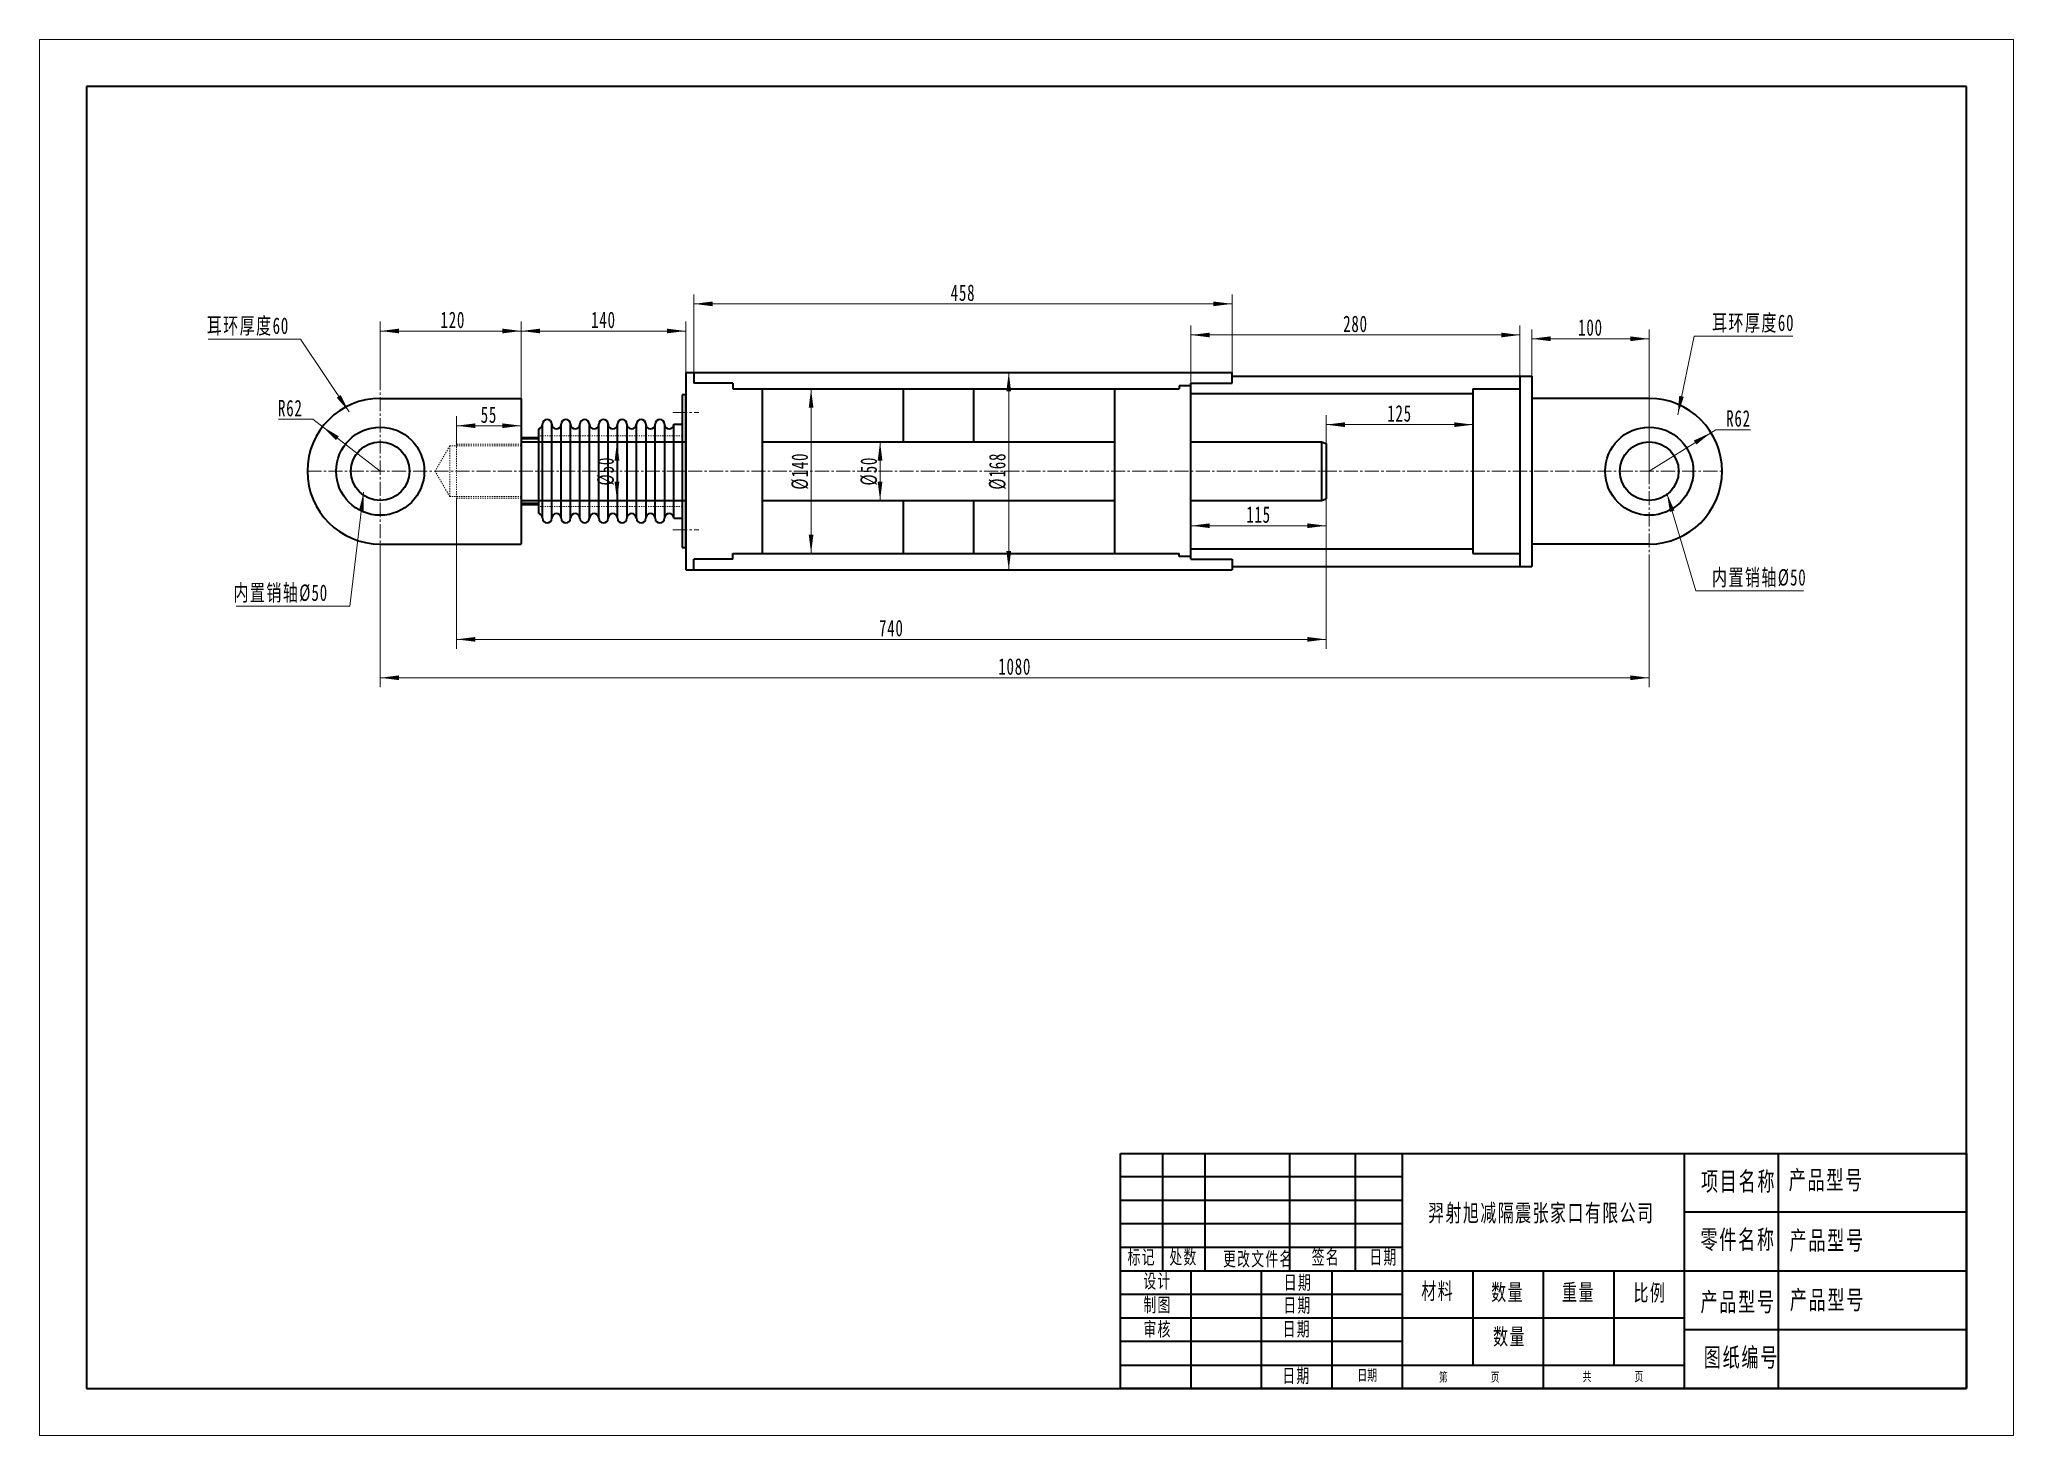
# Model space of a CAD drawing. Header units: millimetres. Extents: x -765 to 915, y -821 to 367.
import ezdxf
from ezdxf.enums import TextEntityAlignment as Align

# ---------------------------------------------------------------- set-up
doc = ezdxf.new("R2010")
doc.units = ezdxf.units.MM
doc.linetypes.add('点画线', pattern=[18, 12, -2, 2, -2])
doc.linetypes.add('虚线', pattern=[2, 1, -1])
doc.layers.get('0').update_dxf_attribs({"lineweight": 35})
for name, color, linetype, lineweight in [('中心线层', 1, '点画线', 18), ('尺寸线层', 3, 'Continuous', 18), ('粗实线层', 7, 'Continuous', 35), ('细实线层', 7, 'Continuous', 18), ('虚线层', 6, '虚线', 18)]:
    doc.layers.add(name, color=color, linetype=linetype, lineweight=lineweight)
doc.styles.add('UserTxtStyle4', font='', dxfattribs={"width": 0.667})
doc.styles.add('机械', font='', dxfattribs={"width": 0.667})
doc.styles.add('标准', font='', dxfattribs={"width": 0.667})
doc.styles.get('UserTxtStyle4').set_extended_font_data('宋体')
doc.styles.get('机械').set_extended_font_data('宋体')
doc.styles.get('标准').set_extended_font_data('宋体')
doc.dimstyles.new('标准', dxfattribs={"dimtxt": 3.5, "dimasz": 4, "dimexe": 2, "dimexo": 0, "dimtad": 1, "dimdsep": 46, "dimtxsty": '标准', "dimblk": '_CAXARROW', "dimcen": 0, "dimdle": 8, "dimazin": 2, "dimtfac": 0.707107, "dimtdec": 3, "dimtmove": 2, "dimatfit": 3, "dimfxl": 1, "dimfrac": 2, "dimtolj": 1, "dimarcsym": 1})

# ---------------------------------------------------------------- blocks, each defined once
blk = doc.blocks.new('$CAXA_FRAME_13B17AC1$')
at = {"layer": '粗实线层'}
for p, q in [((-200, 138.5), (-200, -138.5)), ((200, 138.5), (-200, 138.5)), ((200, -138.5), (200, 138.5)), ((-200, -138.5), (200, -138.5))]:
    blk.add_line(p, q, dxfattribs=at)
at = {"layer": '细实线层'}
for p, q in [((210, 148.5), (-210, 148.5)), ((-210, 148.5), (-210, -148.5)), ((210, -148.5), (210, 148.5)), ((-210, -148.5), (210, -148.5))]:
    blk.add_line(p, q, dxfattribs=at)
blk = doc.blocks.new('*X3')
at = {"layer": '尺寸线层', "linetype": 'Continuous'}
for points in [[(-475, 119.3), (-459, 117.3), (-459, 121.3)], [(-355, 119.3), (-371, 117.3), (-371, 121.3)]]:
    blk.add_hatch(color=0, dxfattribs=at).paths.add_polyline_path(points, flags=0)
at = {"layer": '尺寸线层', "color": 0, "linetype": 'Continuous'}
for p, q in [((-475, 72), (-475, 127.3)), ((-355, 119.3), (-475, 119.3)), ((-355, 62), (-355, 127.3))]:
    blk.add_line(p, q, dxfattribs=at)
at = {"layer": '尺寸线层', "color": 0, "insert": (-413.2, 128.7), "char_height": 14, "width": 38.354, "attachment_point": 5, "line_spacing_factor": 1.15057, "style": '标准'}
blk.add_mtext('\\T1.1;120', dxfattribs=at)
blk = doc.blocks.new('_CAXARROW')
blk.add_hatch(color=0).paths.add_polyline_path([(0, 0), (-1, 0.125), (-1, -0.125)], flags=0)
blk = doc.blocks.new('*X4')
at = {"layer": '尺寸线层', "linetype": 'Continuous'}
blk.add_hatch(color=0, dxfattribs=at).paths.add_polyline_path([(44.2, -62.1), (33.6, -49.9), (36.9, -47.7)], flags=0)
at = {"layer": '尺寸线层', "color": 0}
for p, q in [((0, 0), (-75.8, 0)), ((2.7, 0), (0, 0)), ((0, 0), (0, 0))]:
    blk.add_line(p, q, dxfattribs=at)
at = {"layer": '尺寸线层', "color": 0, "linetype": 'Continuous'}
blk.add_line((44.2, -62.1), (2.7, 0), dxfattribs=at)
at = {"layer": '尺寸线层', "color": 0, "insert": (-7, 2.8), "char_height": 14, "width": 137.618, "attachment_point": 9, "line_spacing_factor": 1.15057, "style": '标准'}
blk.add_mtext('\\T1.1;耳环厚度60', dxfattribs=at)
blk = doc.blocks.new('*X5')
at = {"layer": '尺寸线层', "linetype": 'Continuous'}
blk.add_hatch(color=0, dxfattribs=at).paths.add_polyline_path([(23.4, 96.9), (23.5, 80.8), (19.5, 81.3)], flags=0)
at = {"layer": '尺寸线层', "color": 0, "linetype": 'Continuous'}
blk.add_line((23.4, 96.9), (11.6, 0), dxfattribs=at)
at = {"layer": '尺寸线层', "color": 0}
for p, q in [((0, 0), (-85, 0)), ((11.6, 0), (0, 0)), ((0, 0), (0, 0))]:
    blk.add_line(p, q, dxfattribs=at)
at = {"layer": '尺寸线层', "color": 0, "insert": (-7, 2.8), "char_height": 14, "width": 156.065, "attachment_point": 9, "line_spacing_factor": 1.15057, "style": '标准'}
blk.add_mtext('\\T1.1;内置销轴%%C50', dxfattribs=at)
blk = doc.blocks.new('*X6')
at = {"layer": '尺寸线层', "linetype": 'Continuous'}
blk.add_hatch(color=0, dxfattribs=at).paths.add_polyline_path([(-22.2, -67), (-20.9, -50.9), (-17, -51.7)], flags=0)
at = {"layer": '尺寸线层', "color": 0, "linetype": 'Continuous'}
blk.add_line((-22.2, -67), (-8.2, 0), dxfattribs=at)
at = {"layer": '尺寸线层', "color": 0}
for p, q in [((-8.2, 0), (0, 0)), ((0, 0), (0, 0)), ((0, 0), (75.8, 0))]:
    blk.add_line(p, q, dxfattribs=at)
at = {"layer": '尺寸线层', "color": 0, "insert": (7, 2.8), "char_height": 14, "width": 137.618, "attachment_point": 7, "line_spacing_factor": 1.15057, "style": '标准'}
blk.add_mtext('\\T1.1;耳环厚度60', dxfattribs=at)
blk = doc.blocks.new('*X7')
at = {"layer": '尺寸线层', "linetype": 'Continuous'}
blk.add_hatch(color=0, dxfattribs=at).paths.add_polyline_path([(-31.4, 82.9), (-25, 68.2), (-28.8, 67)], flags=0)
at = {"layer": '尺寸线层', "color": 0, "linetype": 'Continuous'}
blk.add_line((-31.4, 82.9), (-6.9, 0), dxfattribs=at)
at = {"layer": '尺寸线层', "color": 0}
for p, q in [((-6.9, 0), (0, 0)), ((0, 0), (85, 0)), ((0, 0), (0, 0))]:
    blk.add_line(p, q, dxfattribs=at)
at = {"layer": '尺寸线层', "color": 0, "insert": (7, 2.8), "char_height": 14, "width": 156.065, "attachment_point": 7, "line_spacing_factor": 1.15057, "style": '标准'}
blk.add_mtext('\\T1.1;内置销轴%%C50', dxfattribs=at)
blk = doc.blocks.new('*X8')
at = {"layer": '尺寸线层', "linetype": 'Continuous'}
for points in [[(215, 115.9), (231, 113.9), (231, 117.9)], [(495, 115.9), (479, 113.9), (479, 117.9)]]:
    blk.add_hatch(color=0, dxfattribs=at).paths.add_polyline_path(points, flags=0)
at = {"layer": '尺寸线层', "color": 0, "linetype": 'Continuous'}
for p, q in [((215, 66), (215, 123.9)), ((495, 81), (495, 123.9)), ((495, 115.9), (215, 115.9))]:
    blk.add_line(p, q, dxfattribs=at)
at = {"layer": '尺寸线层', "color": 0, "insert": (355, 125.3), "char_height": 14, "width": 40.023, "attachment_point": 5, "line_spacing_factor": 1.15057, "style": '标准'}
blk.add_mtext('\\T1.1;280', dxfattribs=at)
blk = doc.blocks.new('*X9')
at = {"layer": '尺寸线层', "linetype": 'Continuous'}
for points in [[(-108.3, 70), (-106.3, 54), (-110.3, 54)], [(-108.3, -70), (-106.3, -54), (-110.3, -54)]]:
    blk.add_hatch(color=0, dxfattribs=at).paths.add_polyline_path(points, flags=0)
at = {"layer": '尺寸线层', "color": 0, "linetype": 'Continuous'}
for p, q in [((-130.5, 70), (-100.3, 70)), ((-108.3, 70), (-108.3, -70)), ((-132.9, -70), (-100.3, -70))]:
    blk.add_line(p, q, dxfattribs=at)
at = {"layer": '尺寸线层', "color": 0, "insert": (-117.7, 0), "char_height": 14, "width": 59.095, "attachment_point": 5, "rotation": 90, "line_spacing_factor": 1.15057, "style": '标准'}
blk.add_mtext('\\T1.1;%%C140', dxfattribs=at)
blk = doc.blocks.new('*X10')
at = {"layer": '尺寸线层', "linetype": 'Continuous'}
for points in [[(215, -46.4), (231, -44.4), (231, -48.4)], [(330, -46.4), (314, -44.4), (314, -48.4)]]:
    blk.add_hatch(color=0, dxfattribs=at).paths.add_polyline_path(points, flags=0)
at = {"layer": '尺寸线层', "color": 0, "linetype": 'Continuous'}
for p, q in [((215, -30), (215, -54.4)), ((330, -23.5), (330, -54.4)), ((215, -46.4), (330, -46.4))]:
    blk.add_line(p, q, dxfattribs=at)
at = {"layer": '尺寸线层', "color": 0, "insert": (272.5, -37), "char_height": 14, "width": 38.041, "attachment_point": 5, "line_spacing_factor": 1.15057, "style": '标准'}
blk.add_mtext('\\T1.1;115', dxfattribs=at)
blk = doc.blocks.new('*X11')
at = {"layer": '尺寸线层', "linetype": 'Continuous'}
for points in [[(-475, -175.8), (-459, -173.8), (-459, -177.8)], [(605, -175.8), (589, -173.8), (589, -177.8)]]:
    blk.add_hatch(color=0, dxfattribs=at).paths.add_polyline_path(points, flags=0)
at = {"layer": '尺寸线层', "color": 0, "linetype": 'Continuous'}
for p, q in [((-475, -75), (-475, -183.8)), ((605, -83), (605, -183.8)), ((-475, -175.8), (605, -175.8))]:
    blk.add_line(p, q, dxfattribs=at)
at = {"layer": '尺寸线层', "color": 0, "insert": (65, -166.3), "char_height": 14, "width": 53.044, "attachment_point": 5, "line_spacing_factor": 1.15057, "style": '标准'}
blk.add_mtext('\\T1.1;1080', dxfattribs=at)
blk = doc.blocks.new('*X12')
at = {"layer": '尺寸线层', "linetype": 'Continuous'}
for points in [[(-410, 38.7), (-394, 40.7), (-394, 36.7)], [(-355, 38.7), (-371, 40.7), (-371, 36.7)]]:
    blk.add_hatch(color=0, dxfattribs=at).paths.add_polyline_path(points, flags=0)
at = {"layer": '尺寸线层', "color": 0, "linetype": 'Continuous'}
for p, q in [((-410, 23), (-410, 46.7)), ((-410, 38.7), (-355, 38.7)), ((-355, 9), (-355, 46.7))]:
    blk.add_line(p, q, dxfattribs=at)
at = {"layer": '尺寸线层', "color": 0, "insert": (-382.5, 48), "char_height": 14, "width": 28, "attachment_point": 5, "line_spacing_factor": 1.15057, "style": '标准'}
blk.add_mtext('\\T1.1;55', dxfattribs=at)
blk = doc.blocks.new('*X13')
at = {"layer": '尺寸线层', "linetype": 'Continuous'}
for points in [[(59.9, 84), (61.9, 68), (57.9, 68)], [(59.9, -84), (61.9, -68), (57.9, -68)]]:
    blk.add_hatch(color=0, dxfattribs=at).paths.add_polyline_path(points, flags=0)
at = {"layer": '尺寸线层', "color": 0, "linetype": 'Continuous'}
for p, q in [((65.9, 84), (51.9, 84)), ((59.9, 84), (59.9, -84)), ((55.9, -84), (67.9, -84))]:
    blk.add_line(p, q, dxfattribs=at)
at = {"layer": '尺寸线层', "color": 0, "insert": (50.4, 0), "char_height": 14, "width": 58.887, "attachment_point": 5, "rotation": 90, "line_spacing_factor": 1.15057, "style": '标准'}
blk.add_mtext('\\T1.1;%%C168', dxfattribs=at)
blk = doc.blocks.new('*X14')
at = {"layer": '尺寸线层', "linetype": 'Continuous'}
for points in [[(-355, 119.3), (-339, 121.3), (-339, 117.3)], [(-215, 119.3), (-231, 121.3), (-231, 117.3)]]:
    blk.add_hatch(color=0, dxfattribs=at).paths.add_polyline_path(points, flags=0)
at = {"layer": '尺寸线层', "color": 0, "linetype": 'Continuous'}
for p, q in [((-355, 62), (-355, 127.3)), ((-355, 119.3), (-215, 119.3)), ((-215, 84), (-215, 127.3))]:
    blk.add_line(p, q, dxfattribs=at)
at = {"layer": '尺寸线层', "color": 0, "insert": (-285, 128.7), "char_height": 14, "width": 38.354, "attachment_point": 5, "line_spacing_factor": 1.15057, "style": '标准'}
blk.add_mtext('\\T1.1;140', dxfattribs=at)
blk = doc.blocks.new('*X15')
at = {"layer": '尺寸线层', "linetype": 'Continuous'}
for points in [[(-208, 142.4), (-192, 144.4), (-192, 140.4)], [(250, 142.4), (234, 144.4), (234, 140.4)]]:
    blk.add_hatch(color=0, dxfattribs=at).paths.add_polyline_path(points, flags=0)
at = {"layer": '尺寸线层', "color": 0, "linetype": 'Continuous'}
for p, q in [((-208, 84), (-208, 150.4)), ((-208, 142.4), (250, 142.4)), ((250, 84), (250, 150.4))]:
    blk.add_line(p, q, dxfattribs=at)
at = {"layer": '尺寸线层', "color": 0, "insert": (21, 151.8), "char_height": 14, "width": 40.232, "attachment_point": 5, "line_spacing_factor": 1.15057, "style": '标准'}
blk.add_mtext('\\T1.1;458', dxfattribs=at)
blk = doc.blocks.new('*X16')
at = {"layer": '尺寸线层', "linetype": 'Continuous'}
for points in [[(330, 39.6), (346, 41.6), (346, 37.6)], [(455, 39.6), (439, 41.6), (439, 37.6)]]:
    blk.add_hatch(color=0, dxfattribs=at).paths.add_polyline_path(points, flags=0)
at = {"layer": '尺寸线层', "color": 0, "linetype": 'Continuous'}
for p, q in [((330, 16.9), (330, 47.6)), ((330, 39.6), (455, 39.6)), ((455, 7.2), (455, 47.6))]:
    blk.add_line(p, q, dxfattribs=at)
at = {"layer": '尺寸线层', "color": 0, "insert": (392.5, 49.1), "char_height": 14, "width": 38.041, "attachment_point": 5, "line_spacing_factor": 1.15057, "style": '标准'}
blk.add_mtext('\\T1.1;125', dxfattribs=at)
blk = doc.blocks.new('*X17')
at = {"layer": '尺寸线层', "linetype": 'Continuous'}
for points in [[(-410, -143.1), (-394, -141.1), (-394, -145.1)], [(330, -143.1), (314, -141.1), (314, -145.1)]]:
    blk.add_hatch(color=0, dxfattribs=at).paths.add_polyline_path(points, flags=0)
at = {"layer": '尺寸线层', "color": 0, "linetype": 'Continuous'}
for p, q in [((-410, -23), (-410, -151.1)), ((330, -23.5), (330, -151.1)), ((-410, -143.1), (330, -143.1))]:
    blk.add_line(p, q, dxfattribs=at)
at = {"layer": '尺寸线层', "color": 0, "insert": (-40, -133.6), "char_height": 14, "width": 39.71, "attachment_point": 5, "line_spacing_factor": 1.15057, "style": '标准'}
blk.add_mtext('\\T1.1;740', dxfattribs=at)
blk = doc.blocks.new('*X18')
at = {"layer": '尺寸线层', "linetype": 'Continuous'}
for points in [[(505, 112.7), (521, 110.7), (521, 114.7)], [(605, 112.7), (589, 110.7), (589, 114.7)]]:
    blk.add_hatch(color=0, dxfattribs=at).paths.add_polyline_path(points, flags=0)
at = {"layer": '尺寸线层', "color": 0, "linetype": 'Continuous'}
for p, q in [((505, 0), (505, 120.7)), ((605, 0), (605, 120.7)), ((605, 112.7), (505, 112.7))]:
    blk.add_line(p, q, dxfattribs=at)
at = {"layer": '尺寸线层', "color": 0, "insert": (555, 122.2), "char_height": 14, "width": 38.354, "attachment_point": 5, "line_spacing_factor": 1.15057, "style": '标准'}
blk.add_mtext('\\T1.1;100', dxfattribs=at)
blk = doc.blocks.new('*X19')
at = {"layer": '尺寸线层', "linetype": 'Continuous'}
for points in [[(-273.5, 25), (-271.5, 9), (-275.5, 9)], [(-273.5, -25), (-271.5, -9), (-275.5, -9)]]:
    blk.add_hatch(color=0, dxfattribs=at).paths.add_polyline_path(points, flags=0)
at = {"layer": '尺寸线层', "color": 0, "linetype": 'Continuous'}
for p, q in [((-256.3, 25), (-281.5, 25)), ((-273.5, 25), (-273.5, -25)), ((-297, -25), (-265.5, -25))]:
    blk.add_line(p, q, dxfattribs=at)
at = {"layer": '尺寸线层', "color": 0, "insert": (-282.9, 0), "char_height": 14, "width": 44.405, "attachment_point": 5, "rotation": 90, "line_spacing_factor": 1.15057, "style": '标准'}
blk.add_mtext('\\T1.1;%%C50', dxfattribs=at)
blk = doc.blocks.new('*X20')
at = {"layer": '尺寸线层', "linetype": 'Continuous'}
blk.add_hatch(color=0, dxfattribs=at).paths.add_polyline_path([(657.6, 32.8), (645.1, 22.7), (643, 26.1)], flags=0)
at = {"layer": '尺寸线层', "color": 0, "linetype": 'Continuous'}
for q in [(605, 0), (691.1, 35.3)]:
    blk.add_line((661.6, 35.3), q, dxfattribs=at)
at = {"layer": '尺寸线层', "color": 0, "linetype": 'Continuous', "insert": (681, 44.8), "char_height": 14, "width": 40.232, "attachment_point": 5, "line_spacing_factor": 1.15057, "style": '标准'}
blk.add_mtext('\\T1.1;R62', dxfattribs=at)
blk = doc.blocks.new('*X21')
at = {"layer": '尺寸线层', "linetype": 'Continuous'}
blk.add_hatch(color=0, dxfattribs=at).paths.add_polyline_path([(-524.1, 37.9), (-510.2, 29.7), (-512.6, 26.5)], flags=0)
at = {"layer": '尺寸线层', "color": 0, "linetype": 'Continuous'}
for q in [(-561.6, 44.2), (-475, 0)]:
    blk.add_line((-532.2, 44.2), q, dxfattribs=at)
at = {"layer": '尺寸线层', "color": 0, "linetype": 'Continuous', "insert": (-551.5, 53.6), "char_height": 14, "width": 40.232, "attachment_point": 5, "line_spacing_factor": 1.15057, "style": '标准'}
blk.add_mtext('\\T1.1;R62', dxfattribs=at)
blk = doc.blocks.new('*X22')
at = {"layer": '尺寸线层', "linetype": 'Continuous'}
for points in [[(-49.6, 25), (-47.6, 9), (-51.6, 9)], [(-49.6, -25), (-47.6, -9), (-51.6, -9)]]:
    blk.add_hatch(color=0, dxfattribs=at).paths.add_polyline_path(points, flags=0)
at = {"layer": '尺寸线层', "color": 0, "linetype": 'Continuous'}
for p, q in [((-30, 25), (-57.6, 25)), ((-49.6, 25), (-49.6, -25)), ((-30, -25), (-57.6, -25))]:
    blk.add_line(p, q, dxfattribs=at)
at = {"layer": '尺寸线层', "color": 0, "insert": (-59, 0), "char_height": 14, "width": 44.405, "attachment_point": 5, "rotation": 90, "line_spacing_factor": 1.15057, "style": '标准'}
blk.add_mtext('\\T1.1;%%C50', dxfattribs=at)

msp = doc.modelspace()

# ---------------------------------------------------------------- linework, layer by layer
at = {"layer": '中心线层'}
for p, q in [((-475, -75), (-475, 75)), ((605, -83), (605, 83)), ((-225.833, 50), (-203.739, 50)), ((-537, 0), (667, 0)), ((-225.833, -50), (-203.739, -50))]:
    msp.add_line(p, q, dxfattribs=at)
at = {"layer": '粗实线层'}
for p, q in [((-215, 84), (250, 84)), ((250, 75), (250, 84)), ((-215, 84), (-215, -84)), ((-208, 84), (-208, 75)), ((-175, 75), (-208, 75)), ((-175, 75), (-175, 70)), ((-175, 70), (205, 70)), ((-150, 70), (-150, -70)), ((-30, 70), (-30, 25)), ((30, 70), (30, 25)), ((150, 70), (150, -70)), ((215, 72.5), (205, 72.5)), ((205, 72.5), (205, 70)), ((215, -75), (215, 75)), ((215, 75), (250, 75)), ((250, 81), (505, 81)), ((455, 70), (455, -70)), ((455, 70), (495, 70)), ((495, 81), (495, -81)), ((505, 81), (505, -81)), ((-475, 62), (-355, 62)), ((-355, 62), (-355, -62)), ((215, 66), (455, 66)), ((605, 62), (505, 62)), ((-355, 25), (-215, 25)), ((-150, 25), (150, 25)), ((215, 25), (326, 25)), ((326, 25), (330, 23.544)), ((326, 25), (326, -25)), ((330, 23.544), (330, -23.544)), ((-355, -25), (-215, -25)), ((-150, -25), (150, -25)), ((-30, -25), (-30, -70)), ((30, -25), (30, -70)), ((215, -25), (326, -25)), ((326, -25), (330, -23.544)), ((-475, -62), (-355, -62)), ((215, -66), (455, -66)), ((605, -62), (505, -62)), ((-215, -84), (250, -84)), ((-175, -75), (-208, -75)), ((-208, -84), (-208, -75)), ((-175, -70), (205, -70)), ((-175, -75), (-175, -70)), ((205, -72.5), (205, -70)), ((215, -72.5), (205, -72.5)), ((215, -75), (250, -75)), ((250, -75), (250, -84)), ((250, -81), (505, -81)), ((455, -70), (495, -70)), ((155.027, -580.621), (875.027, -580.621)), ((155.027, -780.621), (155.027, -580.621)), ((191.027, -680.621), (191.027, -580.621)), ((227.027, -680.621), (227.027, -580.621)), ((299.027, -680.621), (299.027, -580.621)), ((355.027, -680.621), (355.027, -580.621)), ((395.027, -780.621), (395.027, -580.621)), ((635.027, -780.621), (635.027, -580.621)), ((715.027, -780.621), (715.027, -580.621)), ((875.027, -580.621), (875.027, -780.621)), ((395.027, -600.621), (155.027, -600.621)), ((395.027, -620.621), (155.027, -620.621)), ((875.027, -630.621), (635.027, -630.621)), ((395.027, -640.621), (155.027, -640.621)), ((395.027, -660.621), (155.027, -660.621)), ((635.027, -680.621), (155.027, -680.621)), ((215.027, -780.621), (215.027, -680.621)), ((275.027, -780.621), (275.027, -680.621)), ((335.027, -780.621), (335.027, -680.621)), ((455.027, -760.621), (455.027, -680.621)), ((515.027, -780.621), (515.027, -680.621)), ((575.027, -760.621), (575.027, -680.621)), ((875.027, -680.621), (635.027, -680.621)), ((395.027, -700.621), (155.027, -700.621)), ((635.027, -720.621), (155.027, -720.621)), ((875.027, -730.621), (635.027, -730.621)), ((395.027, -740.621), (155.027, -740.621)), ((155.027, -760.621), (635.027, -760.621)), ((875.027, -780.621), (155.027, -780.621))]:
    msp.add_line(p, q, dxfattribs=at)
at = {"layer": '粗实线层', "color": 2}
for p, q in [((-215, 65), (-218, 65)), ((-218, 65), (-218, -65)), ((-215, -65), (-215, 65)), ((-340, -36.127), (-340, 36.127)), ((-337, -40), (-337, 40)), ((-329, -40), (-329, 40)), ((-321, -40), (-321, 40)), ((-313, -40), (-313, 40)), ((-305, -40), (-305, 40)), ((-297, -40), (-297, 40)), ((-289, -40), (-289, 40)), ((-281, -40), (-281, 40)), ((-273, -40), (-273, 40)), ((-265, 40), (-265, -40)), ((-257, -40), (-257, 40)), ((-249, 40), (-249, -40)), ((-241, -40), (-241, 40)), ((-233, 40), (-233, -40)), ((-225, 40), (-218, 40)), ((-225, -40), (-225, 40)), ((-340, 28.5), (-355, 28.5)), ((-340, 27.5), (-355, 27.5)), ((-340, -27.5), (-355, -27.5)), ((-340, -28.5), (-355, -28.5)), ((-225, -40), (-218, -40)), ((-218, -65), (-215, -65))]:
    msp.add_line(p, q, dxfattribs=at)
at = {"layer": '粗实线层'}
for centre, radius in [((-475, 0), 37.5), ((605, 0), 37.5), ((-475, 0), 25), ((605, 0), 25)]:
    msp.add_circle(centre, radius, dxfattribs=at)
for centre, start, end in [((-475, 0), 90, 270), ((605, 0), 270, 90)]:
    msp.add_arc(centre, 62, start, end, dxfattribs=at)
at = {"layer": '粗实线层', "color": 2}
for centre, start, end in [((-341, 40), 284.477512, 0), ((-333, 40), 0, 180), ((-325, 40), 180, 0), ((-317, 40), 0, 180), ((-309, 40), 180, 0), ((-301, 40), 0, 180), ((-293, 40), 180, 0), ((-285, 40), 0, 180), ((-277, 40), 180, 0), ((-269, 40), 0, 180), ((-261, 40), 180, 0), ((-253, 40), 0, 180), ((-245, 40), 180, 0), ((-237, 40), 0, 180), ((-229, 40), 180, 0), ((-341, -40), 0, 75.522488), ((-333, -40), 180, 360), ((-325, -40), 0, 180), ((-317, -40), 180, 360), ((-309, -40), 0, 180), ((-301, -40), 180, 0), ((-293, -40), 0, 180), ((-285, -40), 180, 360), ((-277, -40), 0, 180), ((-269, -40), 180, 360), ((-261, -40), 0, 180), ((-253, -40), 180, 360), ((-245, -40), 360, 180), ((-237, -40), 180, 360), ((-229, -40), 360, 180)]:
    msp.add_arc(centre, 4, start, end, dxfattribs=at)
at = {"layer": '虚线层'}
for p, q in [((-415.865, 21.5), (-428.278, 0)), ((-355, 21.5), (-415.865, 21.5)), ((-415.865, 21.5), (-415.865, -21.5)), ((-355, 23), (-410, 23)), ((-410, 23), (-410, -23)), ((-218, 30), (-340, 30)), ((-415.865, -21.5), (-428.278, 0)), ((-355, -21.5), (-415.865, -21.5)), ((-355, -23), (-410, -23)), ((-218, -30), (-340, -30))]:
    msp.add_line(p, q, dxfattribs=at)

# ---------------------------------------------------------------- block references
at = {"layer": '尺寸线层'}
for name, p in [('*X6', (651.425, 114.996)), ('*X4', (-545.602, 112.492)), ('*X5', (-512.524, -114.743)), ('*X7', (651.425, -101.683))]:
    msp.add_blockref(name, p, dxfattribs=at)
at = {"layer": '粗实线层', "xscale": 4, "yscale": 4, "zscale": 4}
msp.add_blockref('$CAXA_FRAME_13B17AC1$', (75.027, -226.621), dxfattribs=at)

# ---------------------------------------------------------------- texts
at = {"layer": '粗实线层', "color": 0, "attachment_point": 1, "style": '机械'}
for s, insert, char_height, width in [('\\T1.1;项目名称', (649.041, -596.303), 16, 73.65002), ('\\T1.1;产品型号', (723.687, -595.131), 16, 66.41787), ('\\T1.1;零件名称', (648.61, -645.776), 16, 66.41787), ('\\T1.1;产品型号', (724.438, -646.532), 16, 66.41787), ('\\T1.1;标记', (161.047, -662.799), 12, 60.4765), ('\\T1.1;处数', (196.586, -662.799), 12, 60.4765), ('\\T1.1;更改文件名', (242.277, -664.334), 12, 60.4765), ('\\T1.1;签名', (317.733, -662.799), 12, 60.4765), ('\\T1.1;日期', (366.806, -662.799), 12, 60.4765), ('\\T1.1;设计', (174.486, -683.107), 12, 60.4765), ('\\T1.1;日期', (294.046, -684.311), 12, 60.4765), ('\\T1.1;材料', (411.027, -690.611), 14, 60.4765), ('\\T1.1;制图', (174.486, -703.415), 12, 60.4765), ('\\T1.1;日期', (293.647, -703.725), 12, 60.4765), ('\\T1.1;数量', (470.448, -691.686), 14, 60.4765), ('\\T1.1;重量', (530.775, -691.686), 14, 60.4765), ('\\T1.1;比例', (591.56, -692.134), 14, 60.4765), ('\\T1.1;产品型号', (648.61, -698.935), 16, 66.41787), ('\\T1.1;产品型号', (724.615, -697.198), 16, 66.41787), ('\\T1.1;审核', (174.566, -724.022), 12, 60.4765), ('\\T1.1;日期', (293.05, -723.925), 12, 60.4765), ('\\T1.1;数量', (472.101, -729.411), 14, 60.4765), ('\\T1.1;图纸编号', (651.421, -746.062), 16, 67.90679), ('\\T1.1;日期', (292.751, -763.695), 12, 60.4765), ('\\T1.1;第         页', (425.98, -766.815), 8, 158.34308), ('\\T1.1;共         页', (548.389, -766.392), 8, 158.34308)]:
    msp.add_mtext(s, dxfattribs=dict(at, insert=insert, char_height=char_height, width=width))
at = {"layer": '粗实线层', "color": 7, "linetype": 'Continuous', "lineweight": 18, "insert": (513.212, -632.031), "char_height": 14.81522, "width": 325.19019, "attachment_point": 5, "line_spacing_factor": 1.194679, "style": 'UserTxtStyle4'}
msp.add_mtext('\\T1.1;羿射旭减隔震张家口有限公司', dxfattribs=at)
at = {"layer": '粗实线层', "color": 0, "style": '机械', "width": 0.667}
msp.add_attdef('日期', text='', height=9.259, dxfattribs=at).set_placement((365.027, -769.194), align=Align.MIDDLE_CENTER)

# ---------------------------------------------------------------- dimensions: what is measured, and where the dimension line sits
at = {"layer": '尺寸线层'}
for base, p1, p2, override, picture, middle in [((250, 142.41), (-208, 84), (250, 84), {"dimsah": 1, "dimtfill": 1, "dimtzin": 0}, '*X15', (21, 151.832)), ((-475, 119.285), (-355, 62), (-475, 72), {"dimtih": 1, "dimtoh": 1, "dimsah": 1, "dimtfill": 1, "dimtzin": 0}, '*X3', (-413.237, 128.746)), ((215, 115.899), (495, 81), (215, 66), {"dimtih": 1, "dimtoh": 1, "dimsah": 1, "dimtfill": 1, "dimtzin": 0}, '*X8', (355, 125.321)), ((505, 112.718), (605, 0), (505, 0), {"dimsah": 1, "dimtfill": 1, "dimtzin": 0}, '*X18', (555, 122.179)), ((-355, 38.661), (-410, 23), (-355, 8.991), {"dimsah": 1, "dimtfill": 1, "dimtzin": 0}, '*X12', (-382.5, 48.004)), ((455, 39.623), (330, 16.923), (455, 7.171), {"dimsah": 1, "dimtfill": 1, "dimtzin": 0}, '*X16', (392.5, 49.084)), ((330, -143.063), (-410, -23), (330, -23.544), {"dimsah": 1, "dimtfill": 1, "dimtzin": 0}, '*X17', (-40, -133.641)), ((330, -46.416), (215, -30), (330, -23.544), {"dimsah": 1, "dimtfill": 1, "dimtzin": 0}, '*X10', (272.5, -36.955)), ((605, -175.807), (-475, -75), (605, -83), {"dimsah": 1, "dimtfill": 1, "dimtzin": 0}, '*X11', (65, -166.346))]:
    dim = msp.add_linear_dim(base=base, p1=p1, p2=p2, dimstyle='标准', override=override, dxfattribs=at)
    dim.commit()
    dim.dimension.update_dxf_attribs({"geometry": picture, "text_midpoint": middle, "dimtype": 160})
for base, p1, p2, angle, override, picture, middle in [((-215, 119.285), (-355, 62), (-215, 84), 0, {"dimsah": 1, "dimtfill": 1, "dimtzin": 0}, '*X14', (-285, 128.746)), ((59.9, -84), (65.924, 84), (55.884, -84), 270, {"dimpost": '%%C<>', "dimsah": 1, "dimtfac": 1, "dimtfill": 1, "dimtzin": 0}, '*X13', (50.439, 0)), ((-108.263, -70), (-130.474, 70), (-132.92, -70), 270, {"dimpost": '%%C<>', "dimsah": 1, "dimtfac": 1, "dimtfill": 1, "dimtzin": 0}, '*X9', (-117.724, 0)), ((-273.525, -25), (-256.306, 25), (-297, -25), 270, {"dimpost": '%%C<>', "dimsah": 1, "dimtfac": 1, "dimtfill": 1, "dimtzin": 0}, '*X19', (-282.947, 0)), ((-49.596, -25), (-30, 25), (-30, -25), 270, {"dimpost": '%%C<>', "dimsah": 1, "dimtfac": 1, "dimtfill": 1, "dimtzin": 0}, '*X22', (-59.018, 0))]:
    dim = msp.add_linear_dim(base=base, p1=p1, p2=p2, angle=angle, dimstyle='标准', override=override, dxfattribs=at)
    dim.commit()
    dim.dimension.update_dxf_attribs({"geometry": picture, "text_midpoint": middle, "dimtype": 160})
for center, mpoint, picture, middle in [((-475, 0), (-524.065, 37.903), '*X21', (-546.124, 51.178)), ((605, 0), (657.596, 32.827), '*X20', (677.759, 42.365))]:
    dim = msp.add_radius_dim(center=center, mpoint=mpoint, dimstyle='标准', override={"dimtih": 1, "dimtoh": 1, "dimpost": 'R<>', "dimsah": 1, "dimtfill": 1, "dimtzin": 0}, dxfattribs=at)
    dim.commit()
    dim.dimension.update_dxf_attribs({"geometry": picture, "text_midpoint": middle})

doc.saveas('drawing.dxf')
